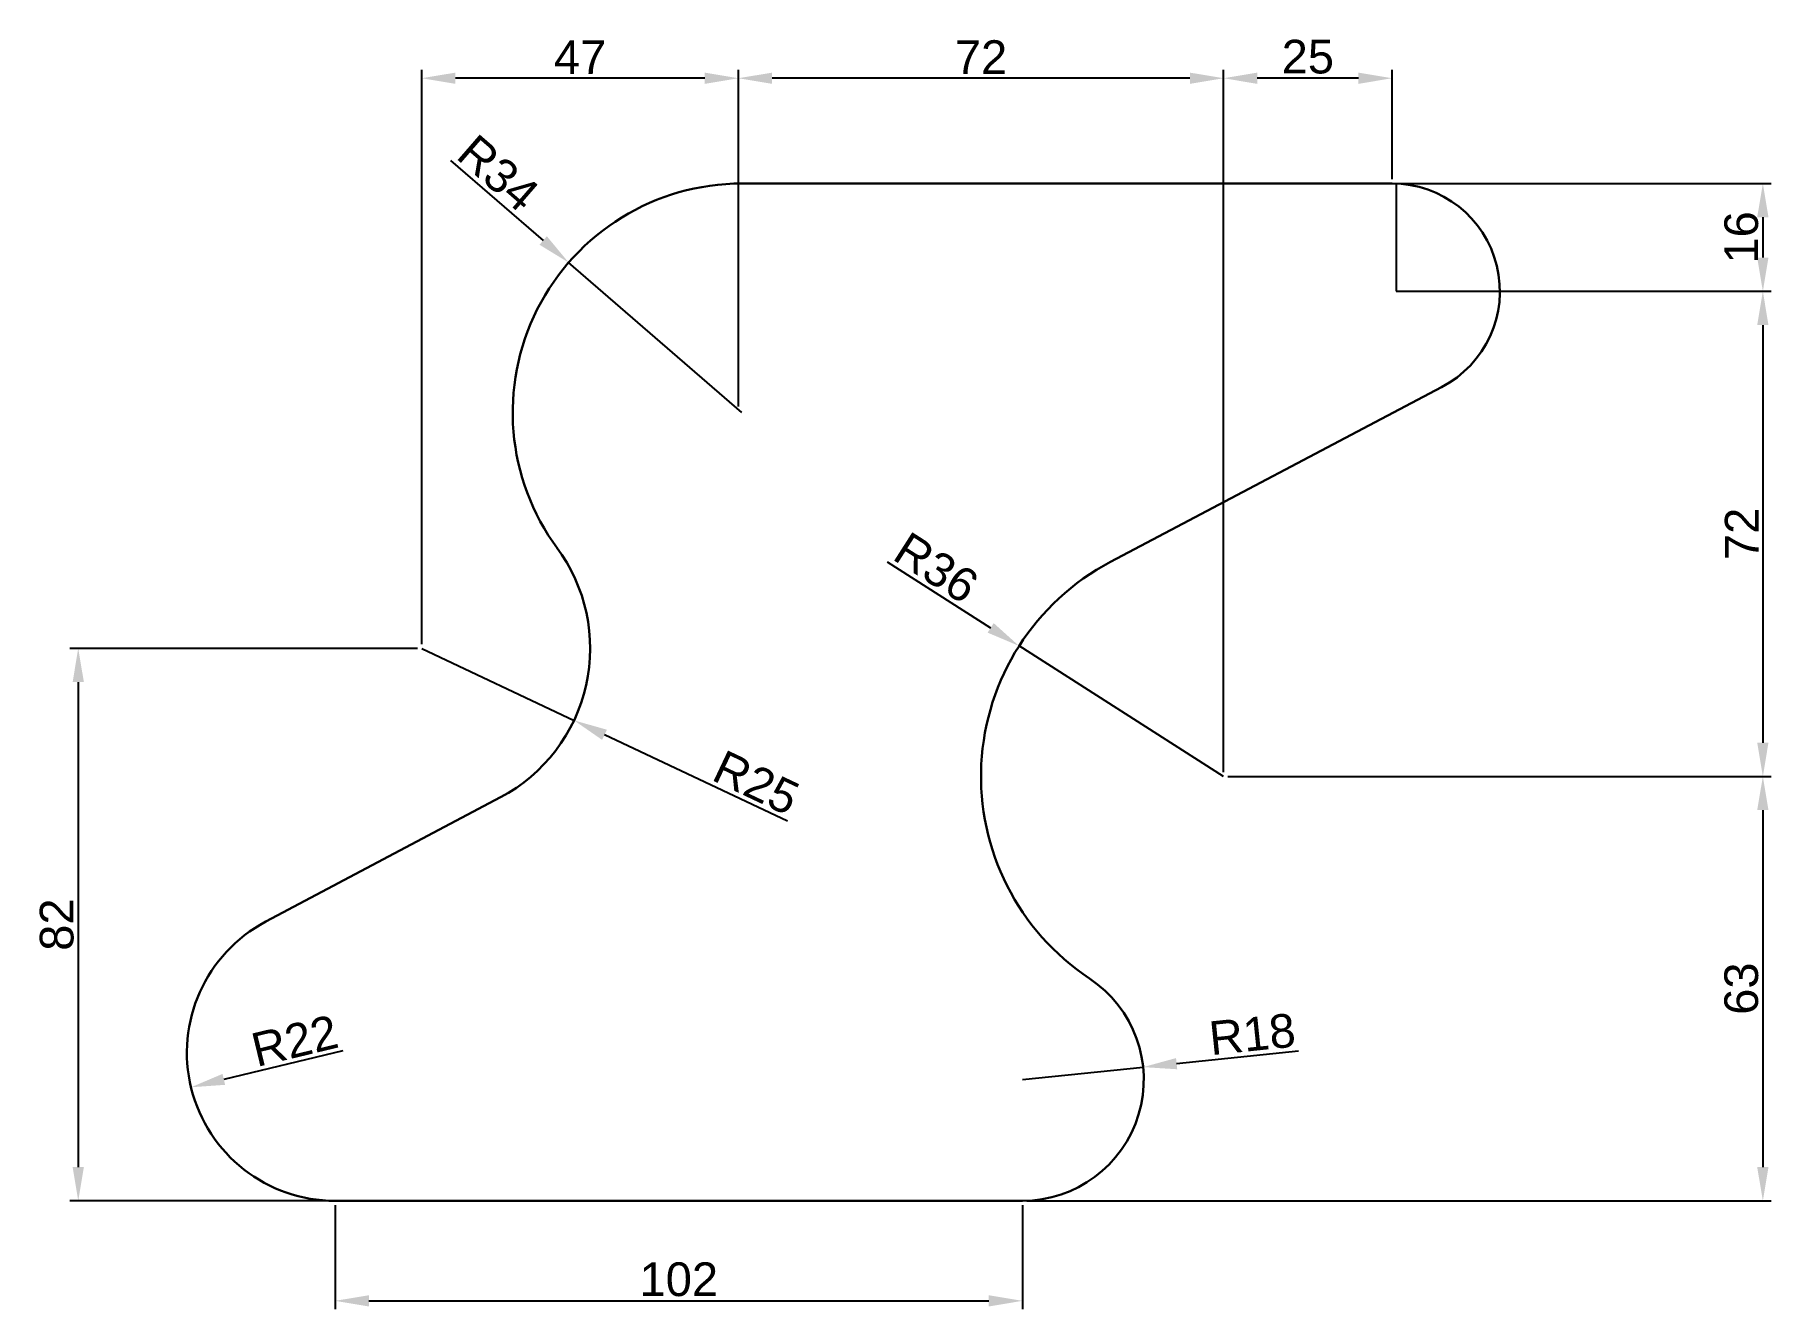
# Model space of a CAD drawing. Extents: x 2073 to 2331, y 1177 to 1366.
import ezdxf

# ---------------------------------------------------------------- set-up
doc = ezdxf.new("R2010")
doc.units = 12
doc.layers.get('0').update_dxf_attribs({"lineweight": 30})
doc.layers.add('cotas', color=7, linetype='Continuous')
doc.styles.get("Standard").update_dxf_attribs({"font": 'ARIAL.TTF'})
doc.dimstyles.new('ISO-50', dxfattribs={"dimtxt": 5, "dimasz": 5, "dimexe": 1.25, "dimexo": 0.625, "dimtad": 1, "dimtxsty": 'Standard', "dimcen": 0, "dimadec": 0, "dimazin": 0, "dimtfac": 1, "dimtmove": 0, "dimatfit": 3, "dimfxl": 1, "dimarcsym": 0})

# ---------------------------------------------------------------- blocks, each defined once
blk = doc.blocks.new('*D3')
at = {"layer": 'cotas', "color": 0, "lineweight": -2}
for p, q in [((2177.23, 1311.28), (2177.23, 1361.28)), ((2249.23, 1345.03), (2249.23, 1361.28)), ((2244.23, 1360.03), (2182.23, 1360.03))]:
    blk.add_line(p, q, dxfattribs=at)
at = {"layer": 'cotas', "color": 0}
for points in [[(2182.23, 1360.86), (2182.23, 1359.19), (2177.23, 1360.03)], [(2244.23, 1360.86), (2244.23, 1359.19), (2249.23, 1360.03)]]:
    blk.add_solid(points, dxfattribs=at)
at = {"layer": 'Defpoints', "color": 0}
for p in [(2177.23, 1360.03), (2249.23, 1344.4), (2177.23, 1310.65)]:
    blk.add_point(p, dxfattribs=at)
at = {"layer": 'cotas', "color": 0, "insert": (2213.23, 1363.16), "char_height": 5, "attachment_point": 5}
blk.add_mtext('72', dxfattribs=at)
blk = doc.blocks.new('*D1')
at = {"layer": 'cotas', "color": 0, "lineweight": -2}
for p, q in [((2274.86, 1344.4), (2330.51, 1344.4)), ((2329.26, 1339.4), (2329.26, 1333.4)), ((2274.86, 1328.4), (2330.51, 1328.4))]:
    blk.add_line(p, q, dxfattribs=at)
at = {"layer": 'cotas', "color": 0}
for points in [[(2328.42, 1339.4), (2330.09, 1339.4), (2329.26, 1344.4)], [(2328.42, 1333.4), (2330.09, 1333.4), (2329.26, 1328.4)]]:
    blk.add_solid(points, dxfattribs=at)
at = {"layer": 'Defpoints', "color": 0}
for p in [(2274.23, 1344.4), (2274.23, 1328.4), (2329.26, 1328.4)]:
    blk.add_point(p, dxfattribs=at)
at = {"layer": 'cotas', "color": 0, "insert": (2326.08, 1336.4), "char_height": 5, "attachment_point": 5, "rotation": 90}
blk.add_mtext('16', dxfattribs=at)
blk = doc.blocks.new('*D2')
at = {"layer": 'cotas', "color": 0, "lineweight": -2}
for p, q in [((2275.48, 1328.4), (2330.51, 1328.4)), ((2329.26, 1323.4), (2329.26, 1261.4)), ((2249.86, 1256.4), (2330.51, 1256.4))]:
    blk.add_line(p, q, dxfattribs=at)
at = {"layer": 'cotas', "color": 0}
for points in [[(2328.42, 1323.4), (2330.09, 1323.4), (2329.26, 1328.4)], [(2328.42, 1261.4), (2330.09, 1261.4), (2329.26, 1256.4)]]:
    blk.add_solid(points, dxfattribs=at)
at = {"layer": 'Defpoints', "color": 0}
for p in [(2274.86, 1328.4), (2249.23, 1256.4), (2329.26, 1256.4)]:
    blk.add_point(p, dxfattribs=at)
at = {"layer": 'cotas', "color": 0, "insert": (2326.12, 1292.4), "char_height": 5, "attachment_point": 5, "rotation": 90}
blk.add_mtext('72', dxfattribs=at)
blk = doc.blocks.new('*D4')
at = {"layer": 'cotas', "color": 0, "lineweight": -2}
for p, q in [((2250.48, 1256.4), (2330.51, 1256.4)), ((2329.26, 1251.4), (2329.26, 1198.4)), ((2220.01, 1193.4), (2330.51, 1193.4))]:
    blk.add_line(p, q, dxfattribs=at)
at = {"layer": 'cotas', "color": 0}
for points in [[(2328.42, 1251.4), (2330.09, 1251.4), (2329.26, 1256.4)], [(2328.42, 1198.4), (2330.09, 1198.4), (2329.26, 1193.4)]]:
    blk.add_solid(points, dxfattribs=at)
at = {"layer": 'Defpoints', "color": 0}
for p in [(2249.86, 1256.4), (2219.38, 1193.4), (2329.26, 1193.4)]:
    blk.add_point(p, dxfattribs=at)
at = {"layer": 'cotas', "color": 0, "insert": (2326.08, 1224.9), "char_height": 5, "attachment_point": 5, "rotation": 90}
blk.add_mtext('63', dxfattribs=at)
blk = doc.blocks.new('*D5')
at = {"layer": 'cotas', "color": 0, "lineweight": -2}
for p, q in [((2117.38, 1192.78), (2117.38, 1177.31)), ((2219.38, 1192.78), (2219.38, 1177.31)), ((2122.38, 1178.56), (2214.38, 1178.56))]:
    blk.add_line(p, q, dxfattribs=at)
at = {"layer": 'cotas', "color": 0}
for points in [[(2122.38, 1179.39), (2122.38, 1177.72), (2117.38, 1178.56)], [(2214.38, 1179.39), (2214.38, 1177.72), (2219.38, 1178.56)]]:
    blk.add_solid(points, dxfattribs=at)
at = {"layer": 'Defpoints', "color": 0}
for p in [(2117.38, 1193.4), (2219.38, 1193.4), (2219.38, 1178.56)]:
    blk.add_point(p, dxfattribs=at)
at = {"layer": 'cotas', "color": 0, "insert": (2168.38, 1181.73), "char_height": 5, "attachment_point": 5}
blk.add_mtext('102', dxfattribs=at)
blk = doc.blocks.new('*D6')
at = {"layer": 'cotas', "color": 0, "lineweight": -2}
for p, q in [((2130.23, 1276.03), (2130.23, 1361.28)), ((2177.23, 1311.28), (2177.23, 1361.28)), ((2172.23, 1360.03), (2135.23, 1360.03))]:
    blk.add_line(p, q, dxfattribs=at)
at = {"layer": 'cotas', "color": 0}
for points in [[(2135.23, 1360.86), (2135.23, 1359.19), (2130.23, 1360.03)], [(2172.23, 1360.86), (2172.23, 1359.19), (2177.23, 1360.03)]]:
    blk.add_solid(points, dxfattribs=at)
at = {"layer": 'Defpoints', "color": 0}
for p in [(2130.23, 1360.03), (2177.23, 1310.65), (2130.23, 1275.4)]:
    blk.add_point(p, dxfattribs=at)
at = {"layer": 'cotas', "color": 0, "insert": (2153.73, 1363.15), "char_height": 5, "attachment_point": 5}
blk.add_mtext('47', dxfattribs=at)
blk = doc.blocks.new('*D7')
at = {"layer": 'cotas', "color": 0, "lineweight": -2}
for p, q in [((2130.23, 1275.4), (2152.83, 1264.71)), ((2184.49, 1249.74), (2157.35, 1262.58))]:
    blk.add_line(p, q, dxfattribs=at)
at = {"layer": 'cotas', "color": 0}
blk.add_solid([(2157.71, 1263.33), (2157, 1261.82), (2152.83, 1264.71)], dxfattribs=at)
at = {"layer": 'Defpoints', "color": 0}
for p in [(2130.23, 1275.4), (2152.83, 1264.71)]:
    blk.add_point(p, dxfattribs=at)
at = {"layer": 'cotas', "color": 0, "insert": (2179.87, 1255.45), "char_height": 5, "attachment_point": 5, "rotation": 334.692}
blk.add_mtext('R25', dxfattribs=at)
blk = doc.blocks.new('*D8')
at = {"layer": 'cotas', "color": 0, "lineweight": -2}
for p, q in [((2129.61, 1275.4), (2078, 1275.4)), ((2079.25, 1270.4), (2079.25, 1198.4)), ((2116.76, 1193.4), (2078, 1193.4))]:
    blk.add_line(p, q, dxfattribs=at)
at = {"layer": 'cotas', "color": 0}
for points in [[(2078.42, 1270.4), (2080.09, 1270.4), (2079.25, 1275.4)], [(2078.42, 1198.4), (2080.09, 1198.4), (2079.25, 1193.4)]]:
    blk.add_solid(points, dxfattribs=at)
at = {"layer": 'Defpoints', "color": 0}
for p in [(2130.23, 1275.4), (2079.25, 1193.4), (2117.38, 1193.4)]:
    blk.add_point(p, dxfattribs=at)
at = {"layer": 'cotas', "color": 0, "insert": (2076.08, 1234.4), "char_height": 5, "attachment_point": 5, "rotation": 90}
blk.add_mtext('82', dxfattribs=at)
blk = doc.blocks.new('*D9')
at = {"layer": 'cotas', "color": 0, "lineweight": -2}
for p, q in [((2260.37, 1215.63), (2242.26, 1213.76)), ((2219.38, 1211.4), (2237.29, 1213.25))]:
    blk.add_line(p, q, dxfattribs=at)
at = {"layer": 'cotas', "color": 0}
blk.add_solid([(2242.17, 1214.59), (2242.35, 1212.93), (2237.29, 1213.25)], dxfattribs=at)
at = {"layer": 'Defpoints', "color": 0}
for p in [(2219.38, 1211.4), (2237.29, 1213.25)]:
    blk.add_point(p, dxfattribs=at)
at = {"layer": 'cotas', "color": 0, "insert": (2253.48, 1218.12), "char_height": 5, "attachment_point": 5, "rotation": 5.896}
blk.add_mtext('R18', dxfattribs=at)
blk = doc.blocks.new('*D10')
at = {"layer": 'cotas', "color": 0, "lineweight": -2}
blk.add_line((2118.5, 1215.67), (2100.85, 1211.43), dxfattribs=at)
at = {"layer": 'cotas', "color": 0}
blk.add_solid([(2100.66, 1212.24), (2101.05, 1210.62), (2095.99, 1210.26)], dxfattribs=at)
at = {"layer": 'Defpoints', "color": 0}
for p in [(2117.38, 1215.4), (2095.99, 1210.26)]:
    blk.add_point(p, dxfattribs=at)
at = {"layer": 'cotas', "color": 0, "insert": (2111.37, 1217.18), "char_height": 5, "attachment_point": 5, "rotation": 13.5207}
blk.add_mtext('R22', dxfattribs=at)
blk = doc.blocks.new('*D11')
at = {"layer": 'cotas', "color": 0, "lineweight": -2}
for p, q in [((2199.32, 1288.23), (2214.66, 1278.44)), ((2249.23, 1256.4), (2218.88, 1275.76))]:
    blk.add_line(p, q, dxfattribs=at)
at = {"layer": 'cotas', "color": 0}
blk.add_solid([(2215.11, 1279.15), (2214.21, 1277.74), (2218.88, 1275.76)], dxfattribs=at)
at = {"layer": 'Defpoints', "color": 0}
for p in [(2218.88, 1275.76), (2249.23, 1256.4)]:
    blk.add_point(p, dxfattribs=at)
at = {"layer": 'cotas', "color": 0, "insert": (2206.59, 1287.36), "char_height": 5, "attachment_point": 5, "rotation": 327.4778}
blk.add_mtext('R36', dxfattribs=at)
blk = doc.blocks.new('*D12')
at = {"layer": 'cotas', "color": 0, "lineweight": -2}
for p, q in [((2249.23, 1257.03), (2249.23, 1361.28)), ((2274.23, 1345.03), (2274.23, 1361.28)), ((2269.23, 1360.03), (2254.23, 1360.03))]:
    blk.add_line(p, q, dxfattribs=at)
at = {"layer": 'cotas', "color": 0}
for points in [[(2254.23, 1360.86), (2254.23, 1359.19), (2249.23, 1360.03)], [(2269.23, 1360.86), (2269.23, 1359.19), (2274.23, 1360.03)]]:
    blk.add_solid(points, dxfattribs=at)
at = {"layer": 'Defpoints', "color": 0}
for p in [(2249.23, 1360.03), (2274.23, 1344.4), (2249.23, 1256.4)]:
    blk.add_point(p, dxfattribs=at)
at = {"layer": 'cotas', "color": 0, "insert": (2261.73, 1363.2), "char_height": 5, "attachment_point": 5}
blk.add_mtext('25', dxfattribs=at)
blk = doc.blocks.new('*D13')
at = {"layer": 'cotas', "color": 0, "lineweight": -2}
for p, q in [((2134.52, 1347.84), (2148.26, 1335.94)), ((2177.73, 1310.4), (2152.03, 1332.67))]:
    blk.add_line(p, q, dxfattribs=at)
at = {"layer": 'cotas', "color": 0}
blk.add_solid([(2148.8, 1336.57), (2147.71, 1335.31), (2152.03, 1332.67)], dxfattribs=at)
at = {"layer": 'Defpoints', "color": 0}
for p in [(2152.03, 1332.67), (2177.73, 1310.4)]:
    blk.add_point(p, dxfattribs=at)
at = {"layer": 'cotas', "color": 0, "insert": (2141.58, 1345.93), "char_height": 5, "attachment_point": 5, "rotation": 319.0899}
blk.add_mtext('R34', dxfattribs=at)

msp = doc.modelspace()

# ---------------------------------------------------------------- linework, layer by layer
for p, q in [((2177.231, 1344.401), (2249.231, 1344.401)), ((2249.231, 1344.401), (2274.231, 1344.401)), ((2281.559, 1314.178), (2232.424, 1288.236)), ((2107.081, 1234.84), (2141.937, 1253.311)), ((2219.382, 1193.401), (2117.382, 1193.401))]:
    msp.add_line(p, q)
for centre, radius, start, end in [((2177.729, 1310.401), 34, 90, 216.38587), ((2274.231, 1328.401), 16, 297.25704, 90), ((2130.231, 1275.401), 25, 297.9192, 36.8699), ((2249.231, 1256.401), 36, 117.83185, 236.44269), ((2117.382, 1215.401), 22, 117.9192, 270), ((2219.382, 1211.401), 18, 270, 56.44269)]:
    msp.add_arc(centre, radius, start, end)
at = {"layer": 'cotas'}
msp.add_line((2274.856, 1344.401), (2274.856, 1328.401), dxfattribs=at)

# ---------------------------------------------------------------- dimensions: what is measured, and where the dimension line sits
for base, p1, p2, picture, middle in [((2130.231, 1360.027), (2177.231, 1310.651), (2130.231, 1275.401), '*D6', (2153.731, 1363.152)), ((2177.231, 1360.027), (2249.231, 1344.401), (2177.231, 1310.651), '*D3', (2213.231, 1363.162)), ((2249.231, 1360.027), (2274.231, 1344.401), (2249.231, 1256.401), '*D12', (2261.731, 1363.205)), ((2219.382, 1178.556), (2117.382, 1193.401), (2219.382, 1193.401), '*D5', (2168.382, 1181.734))]:
    dim = msp.add_linear_dim(base=base, p1=p1, p2=p2, dimstyle='ISO-50', dxfattribs=at)
    dim.commit()
    dim.dimension.update_dxf_attribs({"geometry": picture, "text_midpoint": middle})
for center, mpoint, picture, middle in [((2177.729, 1310.401), (2152.034, 1332.667), '*D13', (2141.579, 1345.933)), ((2249.231, 1256.401), (2218.877, 1275.755), '*D11', (2206.592, 1287.359)), ((2219.382, 1211.401), (2237.287, 1213.25), '*D9', (2253.476, 1218.117))]:
    dim = msp.add_radius_dim(center=center, mpoint=mpoint, dimstyle='ISO-50', dxfattribs=at)
    dim.commit()
    dim.dimension.update_dxf_attribs({"geometry": picture, "text_midpoint": middle})
for base, p1, p2, picture, middle in [((2329.257, 1328.401), (2274.231, 1344.401), (2274.231, 1328.401), '*D1', (2326.079, 1336.401)), ((2329.257, 1256.401), (2274.856, 1328.401), (2249.231, 1256.401), '*D2', (2326.122, 1292.401)), ((2079.254, 1193.401), (2130.231, 1275.401), (2117.382, 1193.401), '*D8', (2076.076, 1234.401)), ((2329.257, 1193.401), (2249.856, 1256.401), (2219.382, 1193.401), '*D4', (2326.077, 1224.901))]:
    dim = msp.add_linear_dim(base=base, p1=p1, p2=p2, angle=90, dimstyle='ISO-50', dxfattribs=at)
    dim.commit()
    dim.dimension.update_dxf_attribs({"geometry": picture, "text_midpoint": middle})
for center, mpoint, picture, middle in [((2130.231, 1275.401), (2152.832, 1264.714), '*D7', (2178.508, 1252.573)), ((2117.382, 1215.401), (2095.992, 1210.257), '*D10', (2112.105, 1214.132))]:
    dim = msp.add_radius_dim(center=center, mpoint=mpoint, dimstyle='ISO-50', dxfattribs=at)
    dim.commit()
    dim.dimension.update_dxf_attribs({"geometry": picture, "text_midpoint": middle, "dimtype": 164})

doc.saveas('drawing.dxf')
